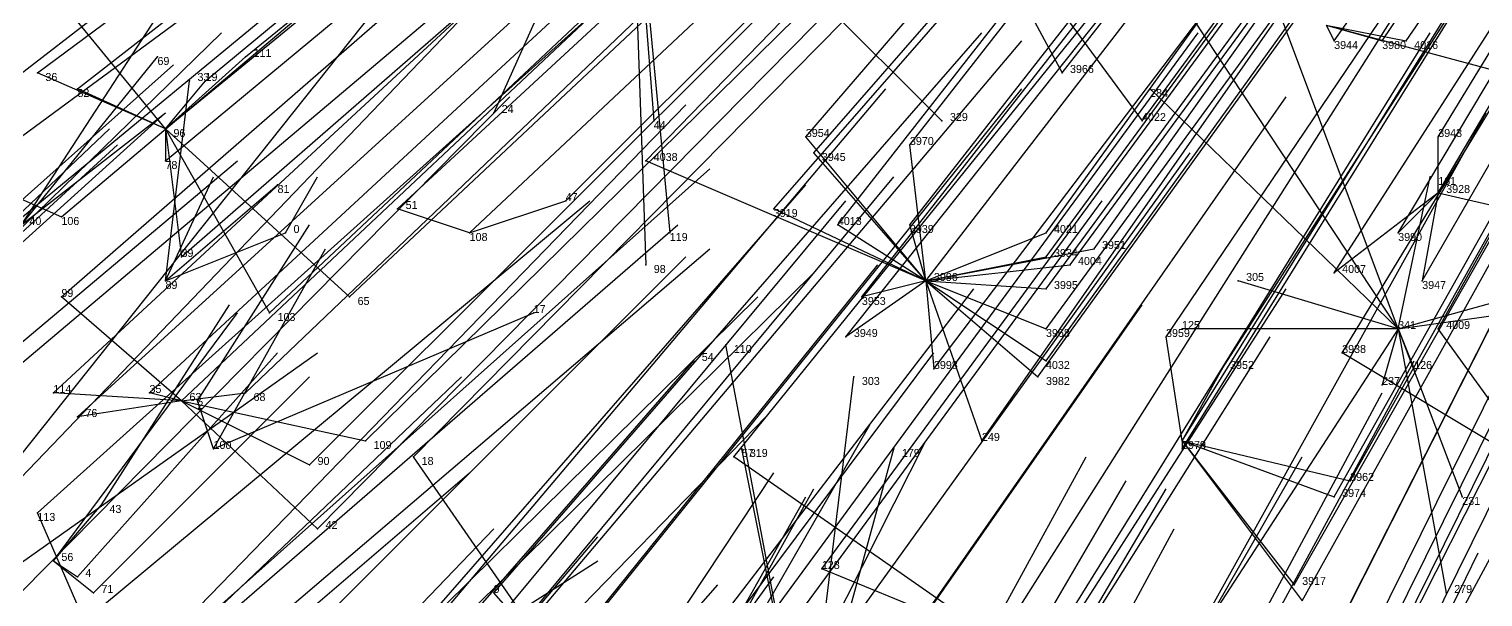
# Model space of a CAD drawing. Extents: x -0.5 to 0.59, y -0.5 to 0.58.
# Drawn here: x -0.335 to -0.1534, y -0.3255 to -0.2545 of the extents above; entities that cross this region are included whole.
import ezdxf

# ---------------------------------------------------------------- set-up
doc = ezdxf.new("R2010")
doc.units = 0
for name, color, linetype in [('Facilities', 3, 'CONTINUOUS'), ('Facilities_lines', 3, 'CONTINUOUS'), ('Normals', 1, 'CONTINUOUS'), ('Source_points', 5, 'CONTINUOUS'), ('Text', 3, 'CONTINUOUS')]:
    doc.layers.add(name, color=color, linetype=linetype)

msp = doc.modelspace()

# ---------------------------------------------------------------- linework, layer by layer
at = {"layer": 'Facilities', "color": 3}
for p in [(-0.318, -0.267, -1.038), (-0.159, -0.275, -0.793), (-0.28, -0.28, -0.991), (-0.318, -0.286, -1.25), (-0.223, -0.286, -0.905), (-0.164, -0.292, -1.25), (-0.316, -0.301, -1.09), (-0.191, -0.306, -0.903), (-0.312, -0.307, -1.25), (-0.332, -0.321, -1.25)]:
    msp.add_point(p, dxfattribs=at)
at = {"layer": 'Facilities_lines', "color": 3}
for p, q in [((-0.26, -0.227, -1.25), (-0.277, -0.265, -1.25)), ((-0.26, -0.227, -1.25), (-0.258, -0.284, -1.25)), ((-0.26, -0.227, -1.25), (-0.221, -0.266, -1.25)), ((-0.26, -0.227, -1.25), (-0.257, -0.266, -1.25)), ((-0.26, -0.227, -1.25), (-0.255, -0.28, -1.25)), ((-0.221, -0.232, -0.799), (-0.206, -0.26, -0.829)), ((-0.221, -0.232, -0.799), (-0.196, -0.266, -0.826)), ((-0.164, -0.292, -1.25), (-0.185, -0.236, -1.25)), ((-0.336, -0.279, -1.25), (-0.31, -0.239, -1.25)), ((-0.164, -0.292, -1.25), (-0.197, -0.242, -1.25)), ((-0.318, -0.267, -1.038), (-0.336, -0.245, -1.039)), ((-0.173, -0.254, -0.768), (-0.172, -0.256, -0.772)), ((-0.173, -0.254, -0.768), (-0.166, -0.256, -0.764)), ((-0.173, -0.254, -0.768), (-0.147, -0.261, -0.749)), ((-0.173, -0.254, -0.768), (-0.163, -0.256, -0.759)), ((-0.336, -0.279, -1.25), (-0.319, -0.258, -1.25)), ((-0.318, -0.267, -1.038), (-0.308, -0.258, -1.004)), ((-0.318, -0.267, -1.038), (-0.334, -0.26, -1.058)), ((-0.318, -0.286, -1.25), (-0.315, -0.261, -1.25)), ((-0.318, -0.267, -1.038), (-0.313, -0.261, -1.019)), ((-0.318, -0.267, -1.038), (-0.329, -0.262, -1.052)), ((-0.164, -0.292, -1.25), (-0.195, -0.262, -1.25)), ((-0.318, -0.267, -1.038), (-0.295, -0.288, -1.031)), ((-0.318, -0.267, -1.038), (-0.316, -0.283, -1.06)), ((-0.318, -0.267, -1.038), (-0.318, -0.271, -1.046)), ((-0.318, -0.267, -1.038), (-0.305, -0.29, -1.052)), ((-0.223, -0.286, -0.905), (-0.238, -0.268, -0.896)), ((-0.159, -0.275, -0.793), (-0.159, -0.268, -0.779)), ((-0.349, -0.27, -1.102), (-0.331, -0.278, -1.081)), ((-0.223, -0.286, -0.905), (-0.237, -0.27, -0.898)), ((-0.223, -0.286, -0.905), (-0.225, -0.269, -0.877)), ((-0.223, -0.286, -0.905), (-0.258, -0.271, -0.935)), ((-0.318, -0.286, -1.25), (-0.304, -0.274, -1.25)), ((-0.164, -0.292, -1.25), (-0.16, -0.273, -1.25)), ((-0.28, -0.28, -0.991), (-0.268, -0.276, -0.962)), ((-0.159, -0.275, -0.793), (-0.172, -0.285, -0.832)), ((-0.159, -0.275, -0.793), (-0.164, -0.28, -0.812)), ((-0.159, -0.275, -0.793), (-0.161, -0.286, -0.821)), ((-0.159, -0.275, -0.793), (-0.146, -0.278, -0.785)), ((-0.28, -0.28, -0.991), (-0.289, -0.277, -1)), ((-0.223, -0.286, -0.905), (-0.242, -0.277, -0.92)), ((-0.223, -0.286, -0.905), (-0.234, -0.279, -0.91)), ((-0.223, -0.286, -0.905), (-0.225, -0.279, -0.896)), ((-0.318, -0.286, -1.25), (-0.303, -0.28, -1.25)), ((-0.223, -0.286, -0.905), (-0.208, -0.28, -0.871)), ((-0.223, -0.286, -0.905), (-0.202, -0.282, -0.867)), ((-0.223, -0.286, -0.905), (-0.208, -0.283, -0.877)), ((-0.223, -0.286, -0.905), (-0.205, -0.284, -0.875)), ((-0.223, -0.286, -0.905), (-0.233, -0.293, -0.935)), ((-0.223, -0.286, -0.905), (-0.231, -0.288, -0.924)), ((-0.223, -0.286, -0.905), (-0.216, -0.306, -0.936)), ((-0.223, -0.286, -0.905), (-0.208, -0.292, -0.898)), ((-0.223, -0.286, -0.905), (-0.209, -0.298, -0.91)), ((-0.223, -0.286, -0.905), (-0.208, -0.287, -0.885)), ((-0.223, -0.286, -0.905), (-0.222, -0.297, -0.927)), ((-0.223, -0.286, -0.905), (-0.208, -0.296, -0.906)), ((-0.164, -0.292, -1.25), (-0.184, -0.286, -1.25)), ((-0.316, -0.301, -1.09), (-0.331, -0.288, -1.096)), ((-0.164, -0.292, -1.25), (-0.129, -0.287, -1.25)), ((-0.164, -0.292, -1.25), (-0.146, -0.287, -1.25)), ((-0.312, -0.307, -1.25), (-0.272, -0.29, -1.25)), ((-0.164, -0.292, -1.25), (-0.191, -0.292, -1.25)), ((-0.164, -0.292, -1.25), (-0.188, -0.329, -1.25)), ((-0.164, -0.292, -1.25), (-0.166, -0.299, -1.25)), ((-0.164, -0.292, -1.25), (-0.162, -0.297, -1.25)), ((-0.164, -0.292, -1.25), (-0.156, -0.313, -1.25)), ((-0.164, -0.292, -1.25), (-0.158, -0.325, -1.25)), ((-0.146, -0.31, -0.856), (-0.159, -0.292, -0.83)), ((-0.238, -0.347, -1.25), (-0.248, -0.294, -1.25)), ((-0.191, -0.306, -0.903), (-0.193, -0.293, -0.876)), ((-0.286, -0.335, -1.25), (-0.252, -0.296, -1.25)), ((-0.146, -0.31, -0.856), (-0.171, -0.295, -0.853)), ((-0.191, -0.306, -0.903), (-0.186, -0.297, -0.876)), ((-0.238, -0.347, -1.25), (-0.232, -0.298, -1.25)), ((-0.316, -0.301, -1.09), (-0.332, -0.3, -1.119)), ((-0.316, -0.301, -1.09), (-0.329, -0.303, -1.117)), ((-0.316, -0.301, -1.09), (-0.32, -0.3, -1.096)), ((-0.316, -0.301, -1.09), (-0.308, -0.3, -1.075)), ((-0.316, -0.301, -1.09), (-0.299, -0.317, -1.089)), ((-0.316, -0.301, -1.09), (-0.3, -0.309, -1.076)), ((-0.316, -0.301, -1.09), (-0.293, -0.306, -1.06)), ((-0.312, -0.307, -1.25), (-0.314, -0.301, -1.25)), ((-0.191, -0.306, -0.903), (-0.177, -0.324, -0.922)), ((-0.191, -0.306, -0.903), (-0.17, -0.311, -0.885)), ((-0.191, -0.306, -0.903), (-0.172, -0.313, -0.892)), ((-0.191, -0.306, -0.903), (-0.191, -0.307, -0.903)), ((-0.191, -0.306, -0.903), (-0.176, -0.326, -0.926)), ((-0.269, -0.334, -1.073), (-0.287, -0.308, -1.053)), ((-0.214, -0.331, -0.984), (-0.247, -0.308, -0.987)), ((-0.238, -0.347, -1.25), (-0.246, -0.307, -1.25)), ((-0.238, -0.347, -1.25), (-0.227, -0.307, -1.25)), ((-0.332, -0.321, -1.25), (-0.326, -0.314, -1.25)), ((-0.324, -0.338, -1.17), (-0.334, -0.315, -1.148)), ((-0.332, -0.321, -1.25), (-0.329, -0.323, -1.25)), ((-0.332, -0.321, -1.25), (-0.327, -0.325, -1.25)), ((-0.214, -0.331, -0.984), (-0.236, -0.322, -0.998)), ((-0.269, -0.334, -1.073), (-0.277, -0.325, -1.067))]:
    msp.add_line(p, q, dxfattribs=at)
at = {"layer": 'Normals', "color": 1}
for p, q in [((-0.166, -0.256, -0.764), (-0.115, -0.179, -0.802)), ((-0.163, -0.256, -0.759), (-0.111, -0.179, -0.797)), ((-0.172, -0.256, -0.772), (-0.119, -0.18, -0.81)), ((-0.206, -0.26, -0.829), (-0.149, -0.187, -0.866)), ((-0.159, -0.268, -0.779), (-0.111, -0.189, -0.816)), ((-0.196, -0.266, -0.826), (-0.141, -0.191, -0.863)), ((-0.225, -0.269, -0.877), (-0.168, -0.196, -0.915)), ((-0.159, -0.275, -0.793), (-0.112, -0.195, -0.831)), ((-0.238, -0.268, -0.896), (-0.177, -0.197, -0.933)), ((-0.308, -0.258, -1.004), (-0.236, -0.199, -1.042)), ((-0.237, -0.27, -0.898), (-0.176, -0.2, -0.935)), ((-0.164, -0.28, -0.812), (-0.117, -0.201, -0.851)), ((-0.313, -0.261, -1.019), (-0.242, -0.202, -1.057)), ((-0.334, -0.26, -1.058), (-0.26, -0.205, -1.095)), ((-0.329, -0.262, -1.052), (-0.256, -0.205, -1.09)), ((-0.258, -0.271, -0.935), (-0.193, -0.204, -0.971)), ((-0.208, -0.28, -0.871), (-0.154, -0.205, -0.91)), ((-0.242, -0.277, -0.92), (-0.181, -0.207, -0.957)), ((-0.234, -0.279, -0.91), (-0.177, -0.206, -0.947)), ((-0.225, -0.279, -0.896), (-0.168, -0.206, -0.934)), ((-0.202, -0.282, -0.867), (-0.148, -0.206, -0.905)), ((-0.172, -0.285, -0.832), (-0.122, -0.207, -0.869)), ((-0.161, -0.286, -0.821), (-0.115, -0.206, -0.859)), ((-0.318, -0.267, -1.038), (-0.246, -0.208, -1.076)), ((-0.208, -0.283, -0.877), (-0.153, -0.208, -0.915)), ((-0.268, -0.276, -0.962), (-0.202, -0.21, -0.998)), ((-0.205, -0.284, -0.875), (-0.15, -0.209, -0.913)), ((-0.318, -0.271, -1.046), (-0.247, -0.212, -1.083)), ((-0.223, -0.286, -0.905), (-0.166, -0.212, -0.942)), ((-0.208, -0.287, -0.885), (-0.153, -0.212, -0.923)), ((-0.159, -0.292, -0.83), (-0.114, -0.211, -0.868)), ((-0.349, -0.27, -1.102), (-0.275, -0.213, -1.139)), ((-0.289, -0.277, -1), (-0.221, -0.214, -1.038)), ((-0.231, -0.288, -0.924), (-0.174, -0.215, -0.961)), ((-0.193, -0.293, -0.876), (-0.141, -0.216, -0.914)), ((-0.171, -0.295, -0.853), (-0.123, -0.216, -0.89)), ((-0.28, -0.28, -0.991), (-0.213, -0.217, -1.029)), ((-0.331, -0.278, -1.081), (-0.26, -0.218, -1.118)), ((-0.208, -0.292, -0.898), (-0.154, -0.218, -0.936)), ((-0.186, -0.297, -0.876), (-0.136, -0.219, -0.913)), ((-0.233, -0.293, -0.935), (-0.175, -0.22, -0.971)), ((-0.208, -0.296, -0.906), (-0.154, -0.221, -0.944)), ((-0.316, -0.283, -1.06), (-0.246, -0.222, -1.098)), ((-0.222, -0.297, -0.927), (-0.166, -0.223, -0.964)), ((-0.209, -0.298, -0.91), (-0.155, -0.223, -0.948)), ((-0.295, -0.288, -1.031), (-0.228, -0.225, -1.07)), ((-0.331, -0.288, -1.096), (-0.261, -0.227, -1.133)), ((-0.305, -0.29, -1.052), (-0.238, -0.227, -1.09)), ((-0.191, -0.306, -0.903), (-0.142, -0.227, -0.94)), ((-0.191, -0.307, -0.903), (-0.142, -0.228, -0.94)), ((-0.216, -0.306, -0.936), (-0.163, -0.23, -0.974)), ((-0.17, -0.311, -0.885), (-0.124, -0.229, -0.92)), ((-0.172, -0.313, -0.892), (-0.126, -0.231, -0.927)), ((-0.37, -0.293, -1.18), (-0.29, -0.234, -1.194)), ((-0.359, -0.297, -1.164), (-0.285, -0.236, -1.192)), ((-0.308, -0.3, -1.075), (-0.241, -0.236, -1.112)), ((-0.247, -0.308, -0.987), (-0.188, -0.235, -1.023)), ((-0.332, -0.3, -1.119), (-0.264, -0.237, -1.156)), ((-0.32, -0.3, -1.096), (-0.252, -0.237, -1.133)), ((-0.316, -0.301, -1.09), (-0.248, -0.237, -1.127)), ((-0.338, -0.298, -1.127), (-0.267, -0.238, -1.164)), ((-0.329, -0.303, -1.117), (-0.26, -0.24, -1.154)), ((-0.293, -0.306, -1.06), (-0.227, -0.241, -1.097)), ((-0.3, -0.309, -1.076), (-0.234, -0.243, -1.114)), ((-0.287, -0.308, -1.053), (-0.222, -0.242, -1.09)), ((-0.177, -0.324, -0.922), (-0.131, -0.243, -0.959)), ((-0.176, -0.326, -0.926), (-0.131, -0.245, -0.963)), ((-0.349, -0.324, -1.19), (-0.287, -0.246, -1.194)), ((-0.236, -0.322, -0.998), (-0.181, -0.247, -1.034)), ((-0.157, -0.329, -0.912), (-0.113, -0.247, -0.948)), ((-0.347, -0.322, -1.184), (-0.278, -0.25, -1.193)), ((-0.334, -0.315, -1.148), (-0.264, -0.252, -1.182)), ((-0.299, -0.317, -1.089), (-0.234, -0.251, -1.127)), ((-0.214, -0.331, -0.984), (-0.164, -0.252, -1.02)), ((-0.349, -0.292, -1.25), (-0.311, -0.255, -1.165)), ((-0.277, -0.325, -1.067), (-0.216, -0.255, -1.105)), ((-0.271, -0.327, -1.06), (-0.211, -0.256, -1.099)), ((-0.244, -0.33, -1.027), (-0.189, -0.255, -1.063)), ((-0.209, -0.334, -0.984), (-0.16, -0.255, -1.02)), ((-0.363, -0.3, -1.25), (-0.317, -0.259, -1.171)), ((-0.319, -0.258, -1.25), (-0.319, -0.258, -1.15)), ((-0.315, -0.261, -1.25), (-0.315, -0.261, -1.15)), ((-0.345, -0.334, -1.2), (-0.275, -0.263, -1.204)), ((-0.288, -0.333, -1.1), (-0.228, -0.262, -1.138)), ((-0.269, -0.334, -1.073), (-0.211, -0.262, -1.111)), ((-0.231, -0.339, -1.025), (-0.178, -0.263, -1.062)), ((-0.195, -0.262, -1.25), (-0.195, -0.262, -1.15)), ((-0.38, -0.321, -1.244), (-0.318, -0.265, -1.189)), ((-0.336, -0.279, -1.25), (-0.318, -0.265, -1.152)), ((-0.318, -0.331, -1.147), (-0.253, -0.264, -1.184)), ((-0.277, -0.265, -1.25), (-0.277, -0.265, -1.15)), ((-0.198, -0.346, -0.996), (-0.153, -0.265, -1.034)), ((-0.181, -0.348, -0.981), (-0.139, -0.265, -1.018)), ((-0.257, -0.266, -1.25), (-0.257, -0.266, -1.15)), ((-0.221, -0.266, -1.25), (-0.221, -0.266, -1.15)), ((-0.382, -0.321, -1.248), (-0.325, -0.267, -1.186)), ((-0.382, -0.322, -1.25), (-0.324, -0.269, -1.188)), ((-0.244, -0.345, -1.058), (-0.19, -0.27, -1.096)), ((-0.183, -0.352, -0.991), (-0.141, -0.269, -1.029)), ((-0.359, -0.313, -1.25), (-0.309, -0.271, -1.175)), ((-0.324, -0.338, -1.17), (-0.25, -0.272, -1.187)), ((-0.318, -0.286, -1.25), (-0.312, -0.273, -1.151)), ((-0.304, -0.274, -1.25), (-0.304, -0.274, -1.15)), ((-0.303, -0.28, -1.25), (-0.299, -0.273, -1.15)), ((-0.299, -0.344, -1.139), (-0.238, -0.274, -1.176)), ((-0.286, -0.344, -1.118), (-0.227, -0.273, -1.156)), ((-0.16, -0.273, -1.25), (-0.16, -0.273, -1.15)), ((-0.342, -0.34, -1.205), (-0.265, -0.276, -1.207)), ((-0.292, -0.347, -1.135), (-0.233, -0.276, -1.172)), ((-0.256, -0.351, -1.085), (-0.201, -0.276, -1.123)), ((-0.329, -0.344, -1.191), (-0.254, -0.279, -1.2)), ((-0.314, -0.301, -1.25), (-0.3, -0.279, -1.153)), ((-0.255, -0.28, -1.25), (-0.255, -0.28, -1.15)), ((-0.325, -0.346, -1.186), (-0.25, -0.282, -1.2)), ((-0.323, -0.353, -1.198), (-0.253, -0.283, -1.205)), ((-0.312, -0.307, -1.25), (-0.298, -0.282, -1.154)), ((-0.306, -0.353, -1.169), (-0.237, -0.285, -1.192)), ((-0.287, -0.356, -1.144), (-0.229, -0.284, -1.181)), ((-0.258, -0.284, -1.25), (-0.258, -0.284, -1.15)), ((-0.184, -0.286, -1.25), (-0.184, -0.286, -1.15)), ((-0.315, -0.358, -1.192), (-0.244, -0.288, -1.199)), ((-0.273, -0.36, -1.13), (-0.217, -0.287, -1.168)), ((-0.228, -0.365, -1.075), (-0.178, -0.287, -1.113)), ((-0.184, -0.371, -1.036), (-0.143, -0.288, -1.074)), ((-0.332, -0.321, -1.25), (-0.309, -0.29, -1.158)), ((-0.326, -0.314, -1.25), (-0.31, -0.289, -1.154)), ((-0.272, -0.29, -1.25), (-0.272, -0.29, -1.15)), ((-0.249, -0.365, -1.105), (-0.196, -0.289, -1.142)), ((-0.186, -0.372, -1.039), (-0.145, -0.289, -1.076)), ((-0.191, -0.292, -1.25), (-0.191, -0.292, -1.15)), ((-0.189, -0.374, -1.048), (-0.148, -0.291, -1.086)), ((-0.164, -0.292, -1.25), (-0.164, -0.292, -1.15)), ((-0.248, -0.294, -1.25), (-0.248, -0.294, -1.15)), ((-0.229, -0.371, -1.091), (-0.18, -0.293, -1.129)), ((-0.364, -0.341, -1.246), (-0.299, -0.295, -1.185)), ((-0.329, -0.323, -1.25), (-0.304, -0.295, -1.157)), ((-0.281, -0.374, -1.168), (-0.222, -0.295, -1.189)), ((-0.252, -0.296, -1.25), (-0.252, -0.296, -1.15)), ((-0.206, -0.377, -1.075), (-0.162, -0.296, -1.112)), ((-0.162, -0.297, -1.25), (-0.162, -0.297, -1.15)), ((-0.344, -0.358, -1.243), (-0.281, -0.298, -1.194)), ((-0.327, -0.325, -1.25), (-0.3, -0.298, -1.158)), ((-0.232, -0.298, -1.25), (-0.232, -0.298, -1.15)), ((-0.166, -0.299, -1.25), (-0.166, -0.299, -1.15)), ((-0.21, -0.382, -1.09), (-0.166, -0.3, -1.127)), ((-0.312, -0.374, -1.218), (-0.243, -0.303, -1.207)), ((-0.28, -0.391, -1.202), (-0.23, -0.304, -1.198)), ((-0.268, -0.395, -1.193), (-0.223, -0.306, -1.195)), ((-0.25, -0.394, -1.166), (-0.203, -0.308, -1.185)), ((-0.246, -0.307, -1.25), (-0.246, -0.307, -1.15)), ((-0.227, -0.307, -1.25), (-0.227, -0.307, -1.15)), ((-0.222, -0.388, -1.119), (-0.176, -0.308, -1.156)), ((-0.194, -0.391, -1.09), (-0.152, -0.308, -1.128)), ((-0.19, -0.39, -1.084), (-0.149, -0.307, -1.122)), ((-0.301, -0.328, -1.25), (-0.28, -0.31, -1.154)), ((-0.295, -0.39, -1.223), (-0.242, -0.31, -1.194)), ((-0.285, -0.398, -1.223), (-0.237, -0.312, -1.201)), ((-0.247, -0.395, -1.163), (-0.198, -0.311, -1.187)), ((-0.242, -0.395, -1.157), (-0.193, -0.312, -1.184)), ((-0.286, -0.398, -1.224), (-0.238, -0.313, -1.202)), ((-0.156, -0.313, -1.25), (-0.156, -0.313, -1.15)), ((-0.301, -0.342, -1.25), (-0.277, -0.317, -1.156)), ((-0.239, -0.404, -1.173), (-0.192, -0.317, -1.187)), ((-0.315, -0.378, -1.25), (-0.264, -0.318, -1.189)), ((-0.286, -0.335, -1.25), (-0.264, -0.321, -1.154)), ((-0.195, -0.404, -1.121), (-0.154, -0.32, -1.158)), ((-0.296, -0.397, -1.238), (-0.242, -0.323, -1.197)), ((-0.295, -0.376, -1.25), (-0.249, -0.324, -1.178)), ((-0.158, -0.325, -1.25), (-0.158, -0.325, -1.15))]:
    msp.add_line(p, q, dxfattribs=at)
at = {"layer": 'Source_points', "color": 5}
for p in [(-0.172, -0.256, -0.772), (-0.166, -0.256, -0.764), (-0.163, -0.256, -0.759), (-0.319, -0.258, -1.25), (-0.308, -0.258, -1.004), (-0.334, -0.26, -1.058), (-0.315, -0.261, -1.25), (-0.313, -0.261, -1.019), (-0.206, -0.26, -0.829), (-0.329, -0.262, -1.052), (-0.195, -0.262, -1.25), (-0.277, -0.265, -1.25), (-0.257, -0.266, -1.25), (-0.221, -0.266, -1.25), (-0.196, -0.266, -0.826), (-0.238, -0.268, -0.896), (-0.159, -0.268, -0.779), (-0.237, -0.27, -0.898), (-0.225, -0.269, -0.877), (-0.318, -0.271, -1.046), (-0.258, -0.271, -0.935), (-0.304, -0.274, -1.25), (-0.16, -0.273, -1.25), (-0.268, -0.276, -0.962), (-0.289, -0.277, -1), (-0.242, -0.277, -0.92), (-0.331, -0.278, -1.081), (-0.234, -0.279, -0.91), (-0.225, -0.279, -0.896), (-0.303, -0.28, -1.25), (-0.255, -0.28, -1.25), (-0.208, -0.28, -0.871), (-0.164, -0.28, -0.812), (-0.316, -0.283, -1.06), (-0.208, -0.283, -0.877), (-0.202, -0.282, -0.867), (-0.258, -0.284, -1.25), (-0.205, -0.284, -0.875), (-0.172, -0.285, -0.832), (-0.184, -0.286, -1.25), (-0.161, -0.286, -0.821), (-0.331, -0.288, -1.096), (-0.295, -0.288, -1.031), (-0.231, -0.288, -0.924), (-0.208, -0.287, -0.885), (-0.305, -0.29, -1.052), (-0.272, -0.29, -1.25), (-0.208, -0.292, -0.898), (-0.191, -0.292, -1.25), (-0.159, -0.292, -0.83), (-0.248, -0.294, -1.25), (-0.233, -0.293, -0.935), (-0.193, -0.293, -0.876), (-0.252, -0.296, -1.25), (-0.208, -0.296, -0.906), (-0.171, -0.295, -0.853), (-0.222, -0.297, -0.927), (-0.186, -0.297, -0.876), (-0.162, -0.297, -1.25), (-0.232, -0.298, -1.25), (-0.209, -0.298, -0.91), (-0.166, -0.299, -1.25), (-0.332, -0.3, -1.119), (-0.32, -0.3, -1.096), (-0.314, -0.301, -1.25), (-0.308, -0.3, -1.075), (-0.329, -0.303, -1.117), (-0.293, -0.306, -1.06), (-0.216, -0.306, -0.936), (-0.287, -0.308, -1.053), (-0.247, -0.308, -0.987), (-0.246, -0.307, -1.25), (-0.227, -0.307, -1.25), (-0.191, -0.307, -0.903), (-0.3, -0.309, -1.076), (-0.17, -0.311, -0.885), (-0.326, -0.314, -1.25), (-0.172, -0.313, -0.892), (-0.156, -0.313, -1.25), (-0.334, -0.315, -1.148), (-0.299, -0.317, -1.089), (-0.329, -0.323, -1.25), (-0.236, -0.322, -0.998), (-0.327, -0.325, -1.25), (-0.277, -0.325, -1.067), (-0.177, -0.324, -0.922), (-0.158, -0.325, -1.25)]:
    msp.add_point(p, dxfattribs=at)

# ---------------------------------------------------------------- texts
at = {"layer": 'Text', "color": 3}
for s, p in [('3944', (-0.172, -0.257, -0.772)), ('3980', (-0.166, -0.257, -0.764)), ('4016', (-0.162, -0.257, -0.759)), ('111', (-0.307, -0.258, -1.004)), ('69', (-0.319, -0.259, -1.25)), ('3966', (-0.205, -0.26, -0.829)), ('36', (-0.333, -0.261, -1.058)), ('33', (-0.314, -0.261, -1.25)), ('19', (-0.313, -0.261, -1.019)), ('82', (-0.329, -0.263, -1.052)), ('284', (-0.195, -0.263, -1.25)), ('24', (-0.276, -0.265, -1.25)), ('329', (-0.22, -0.266, -1.25)), ('4022', (-0.196, -0.266, -0.826)), ('96', (-0.317, -0.268, -1.038)), ('44', (-0.257, -0.267, -1.25)), ('3954', (-0.238, -0.268, -0.896)), ('3943', (-0.159, -0.268, -0.779)), ('3970', (-0.225, -0.269, -0.877)), ('4038', (-0.257, -0.271, -0.935)), ('3945', (-0.236, -0.271, -0.898)), ('78', (-0.318, -0.272, -1.046)), ('81', (-0.304, -0.275, -1.25)), ('161', (-0.159, -0.274, -1.25)), ('3928', (-0.158, -0.275, -0.793)), ('51', (-0.288, -0.277, -1)), ('47', (-0.268, -0.276, -0.962)), ('3919', (-0.242, -0.278, -0.92)), ('40', (-0.335, -0.279, -1.25)), ('106', (-0.331, -0.279, -1.081)), ('0', (-0.302, -0.28, -1.25)), ('4013', (-0.234, -0.279, -0.91)), ('3939', (-0.225, -0.28, -0.896)), ('4021', (-0.207, -0.28, -0.871)), ('108', (-0.28, -0.281, -0.991)), ('119', (-0.255, -0.281, -1.25)), ('3951', (-0.201, -0.282, -0.867)), ('3990', (-0.164, -0.281, -0.812)), ('39', (-0.316, -0.283, -1.06)), ('3934', (-0.207, -0.283, -0.877)), ('4004', (-0.204, -0.284, -0.875)), ('98', (-0.257, -0.285, -1.25)), ('3996', (-0.222, -0.286, -0.905)), ('305', (-0.183, -0.286, -1.25)), ('4007', (-0.171, -0.285, -0.832)), ('89', (-0.318, -0.287, -1.25)), ('3995', (-0.207, -0.287, -0.885)), ('3947', (-0.161, -0.287, -0.821)), ('99', (-0.331, -0.288, -1.096)), ('65', (-0.294, -0.289, -1.031)), ('3953', (-0.231, -0.289, -0.924)), ('103', (-0.304, -0.291, -1.052)), ('17', (-0.272, -0.29, -1.25)), ('3949', (-0.232, -0.293, -0.935)), ('3968', (-0.208, -0.293, -0.898)), ('3959', (-0.193, -0.293, -0.876)), ('125', (-0.191, -0.292, -1.25)), ('341', (-0.164, -0.292, -1.25)), ('4009', (-0.158, -0.292, -0.83)), ('110', (-0.247, -0.295, -1.25)), ('3938', (-0.171, -0.295, -0.853)), ('54', (-0.251, -0.296, -1.25)), ('3998', (-0.222, -0.297, -0.927)), ('4032', (-0.208, -0.297, -0.906)), ('3952', (-0.185, -0.297, -0.876)), ('126', (-0.162, -0.297, -1.25)), ('114', (-0.332, -0.3, -1.119)), ('35', (-0.32, -0.3, -1.096)), ('303', (-0.231, -0.299, -1.25)), ('3982', (-0.208, -0.299, -0.91)), ('237', (-0.166, -0.299, -1.25)), ('63', (-0.315, -0.301, -1.09)), ('2', (-0.314, -0.302, -1.25)), ('68', (-0.307, -0.301, -1.075)), ('76', (-0.328, -0.303, -1.117)), ('249', (-0.216, -0.306, -0.936)), ('100', (-0.312, -0.307, -1.25)), ('109', (-0.292, -0.307, -1.06)), ('3979', (-0.191, -0.307, -0.903)), ('3978', (-0.191, -0.307, -0.903)), ('90', (-0.299, -0.309, -1.076)), ('18', (-0.286, -0.309, -1.053)), ('57', (-0.246, -0.308, -0.987)), ('319', (-0.245, -0.308, -1.25)), ('179', (-0.226, -0.308, -1.25)), ('3962', (-0.17, -0.311, -0.885)), ('3974', (-0.171, -0.313, -0.892)), ('43', (-0.325, -0.315, -1.25)), ('231', (-0.156, -0.314, -1.25)), ('113', (-0.334, -0.316, -1.148)), ('42', (-0.298, -0.317, -1.089)), ('56', (-0.331, -0.321, -1.25)), ('128', (-0.236, -0.322, -0.998)), ('4', (-0.328, -0.323, -1.25)), ('3917', (-0.176, -0.324, -0.922)), ('71', (-0.326, -0.325, -1.25)), ('9', (-0.277, -0.325, -1.067)), ('279', (-0.157, -0.325, -1.25))]:
    msp.add_text(s, height=0.001, dxfattribs=at).set_placement(p)

doc.saveas('drawing.dxf')
